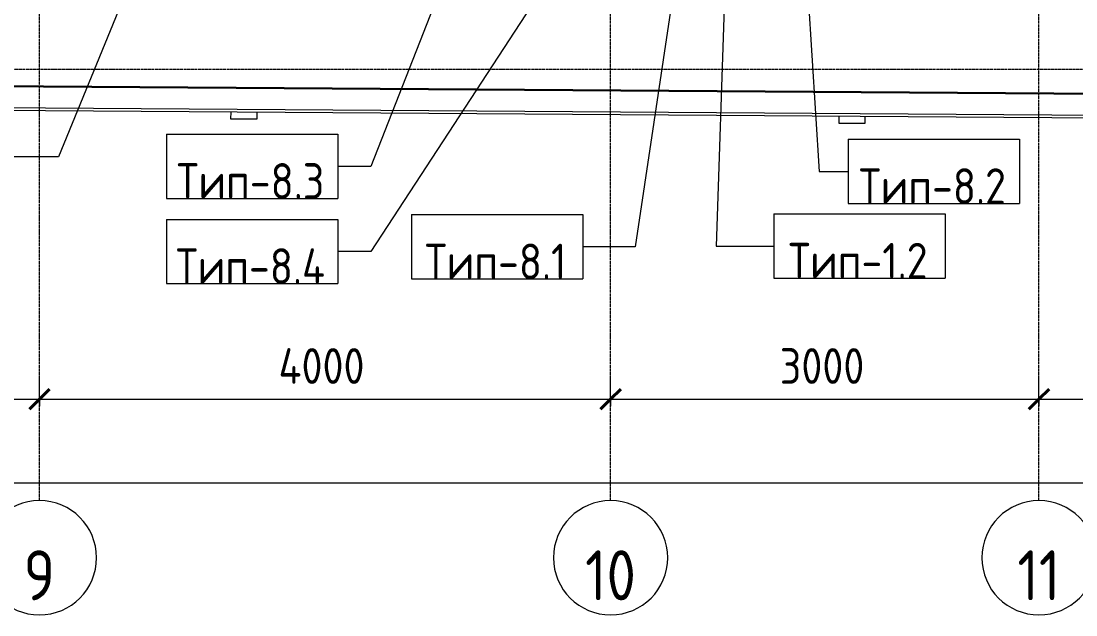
# Model space of a CAD drawing. Header units: millimetres. Extents: x -10474 to 67905, y -3824 to 44223.
# Drawn here: x 41721 to 49108, y -3824 to 332 of the extents above; entities that cross this region are included whole.
import ezdxf

# ---------------------------------------------------------------- set-up
doc = ezdxf.new("R2010")
doc.units = ezdxf.units.MM
doc.linetypes.add('ADSK_Линия сетки', pattern=[25, 20, -2.5, 0, -2.5])
for name, color, linetype, lineweight in [('Марки', 7, 'Continuous', 20), ('Оси', 7, 'Continuous', 9), ('Отметки', 7, 'Continuous', 9), ('Размеры', 7, 'Continuous', 9), ('Размеры-100', 7, 'Continuous', 9), ('Стены несущие', 7, 'Continuous', 30), ('Стены отделка', 7, 'Continuous', 30)]:
    doc.layers.add(name, color=color, linetype=linetype, lineweight=lineweight)
doc.styles.add('GOST Common', font='GOST_Common.ttf', dxfattribs={"width": 0.9, "height": 350})
doc.styles.add('GOST Common_2', font='GOST_Common.ttf', dxfattribs={"width": 0.9, "height": 250})
doc.styles.add('GOST Common_B', font='', dxfattribs={"width": 0.9, "height": 250})
doc.styles.get('GOST Common_B').set_extended_font_data('GOST Common', bold=True)
doc.dimstyles.new('ADSK_Основной_2_5_мм_Оси', dxfattribs={"dimscale": 304.8, "dimtxt": 251.428749, "dimasz": 0.463911, "dimexe": 0.492126, "dimexo": 0.492126, "dimgap": 0.098425, "dimtad": 1, "dimrnd": 0.01, "dimdsep": 46, "dimtxsty": 'GOST Common_2', "dimblk1": 'OBLIQUE', "dimblk2": 'OBLIQUE', "dimsah": 1, "dimcen": 0.09, "dimdle": 0.492126, "dimazin": 2, "dimtfac": 1, "dimtdec": 4, "dimtix": 1, "dimtmove": 0, "dimatfit": 3, "dimfxl": 1, "dimtvp": 1, "dimtolj": 1, "dimtzin": 0, "dimlwd": 20, "dimlwe": 20, "dimarcsym": 2})

# ---------------------------------------------------------------- blocks, each defined once
blk = doc.blocks.new('Ось сетки - Круг_Ø8 мм-8258-План потолков 2-го этажа')
at = {"layer": 'Оси', "lineweight": 20}
for start, end in [(360, 180), (180, 360)]:
    blk.add_arc((0, 0), 4, start, end, dxfattribs=at)
blk = doc.blocks.new('DIMBLOCK15-План потолков 2-го этажа')
at = {"layer": 'Размеры-100', "lineweight": 20, "transparency": 16777216}
for p, q in [((38449.6, -2314), (38449.6, -2164)), ((41849.6, -2314), (41849.6, -2164)), ((38449.6, -2314), (41849.6, -2314)), ((38449.6, -2314), (38449.6, -2364)), ((41849.6, -2314), (41849.6, -2364))]:
    blk.add_line(p, q, dxfattribs=at)
at = {"layer": 'Размеры-100', "lineweight": 40, "transparency": 16777216}
for p, q in [((38449.6, -2314), (38520.3, -2243.3)), ((41849.6, -2314), (41920.3, -2243.3)), ((38449.6, -2314), (38378.9, -2384.7)), ((41849.6, -2314), (41778.9, -2384.7))]:
    blk.add_line(p, q, dxfattribs=at)
at = {"layer": 'Размеры-100', "color": 0, "lineweight": 20, "transparency": 16777216, "insert": (39823.6, -1957.3), "char_height": 250, "width": 782.412, "attachment_point": 1, "line_spacing_factor": 1.022761, "style": 'GOST Common_2'}
blk.add_mtext('3400', dxfattribs=at)
blk = doc.blocks.new('_Oblique')
at = {"color": 0, "linetype": 'ByBlock', "lineweight": -2}
blk.add_line((-0.5, -0.5), (0.5, 0.5), dxfattribs=at)
blk = doc.blocks.new('DIMBLOCK16-План потолков 2-го этажа')
at = {"layer": 'Размеры-100', "lineweight": 20, "transparency": 16777216}
for p, q in [((41849.6, -2314), (41849.6, -2164)), ((45849.6, -2314), (45849.6, -2164)), ((41849.6, -2314), (45849.6, -2314)), ((41849.6, -2314), (41849.6, -2364)), ((45849.6, -2314), (45849.6, -2364))]:
    blk.add_line(p, q, dxfattribs=at)
at = {"layer": 'Размеры-100', "lineweight": 40, "transparency": 16777216}
for p, q in [((41849.6, -2314), (41920.3, -2243.3)), ((45849.6, -2314), (45920.3, -2243.3)), ((41849.6, -2314), (41778.9, -2384.7)), ((45849.6, -2314), (45778.9, -2384.7))]:
    blk.add_line(p, q, dxfattribs=at)
at = {"layer": 'Размеры-100', "color": 0, "lineweight": 20, "transparency": 16777216, "insert": (43523.6, -1957.3), "char_height": 250, "width": 782.412, "attachment_point": 1, "line_spacing_factor": 1.022761, "style": 'GOST Common_2'}
blk.add_mtext('4000', dxfattribs=at)
blk = doc.blocks.new('DIMBLOCK17-План потолков 2-го этажа')
at = {"layer": 'Размеры-100', "lineweight": 20, "transparency": 16777216}
for p, q in [((45849.6, -2314), (45849.6, -2164)), ((48849.6, -2314), (48849.6, -2164)), ((45849.6, -2314), (48849.6, -2314)), ((45849.6, -2314), (45849.6, -2364)), ((48849.6, -2314), (48849.6, -2364))]:
    blk.add_line(p, q, dxfattribs=at)
at = {"layer": 'Размеры-100', "lineweight": 40, "transparency": 16777216}
for p, q in [((45849.6, -2314), (45920.3, -2243.3)), ((48849.6, -2314), (48920.3, -2243.3)), ((45849.6, -2314), (45778.9, -2384.7)), ((48849.6, -2314), (48778.9, -2384.7))]:
    blk.add_line(p, q, dxfattribs=at)
at = {"layer": 'Размеры-100', "color": 0, "lineweight": 20, "transparency": 16777216, "insert": (47034.2, -1957.3), "char_height": 250, "width": 756.843, "attachment_point": 1, "line_spacing_factor": 1.022761, "style": 'GOST Common_2'}
blk.add_mtext('3000', dxfattribs=at)
blk = doc.blocks.new('DIMBLOCK18-План потолков 2-го этажа')
at = {"layer": 'Размеры-100', "lineweight": 20, "transparency": 16777216}
for p, q in [((48849.6, -2314), (48849.6, -2164)), ((55349.6, -2314), (55349.6, -2164)), ((48849.6, -2314), (55499.6, -2314)), ((48849.6, -2314), (48849.6, -2364)), ((55349.6, -2314), (55349.6, -2364))]:
    blk.add_line(p, q, dxfattribs=at)
at = {"layer": 'Размеры-100', "lineweight": 40, "transparency": 16777216}
for p, q in [((48849.6, -2314), (48920.3, -2243.3)), ((55349.6, -2314), (55420.3, -2243.3)), ((48849.6, -2314), (48778.9, -2384.7)), ((55349.6, -2314), (55278.9, -2384.7))]:
    blk.add_line(p, q, dxfattribs=at)
at = {"layer": 'Размеры-100', "color": 0, "lineweight": 20, "transparency": 16777216, "insert": (51784.2, -1957.3), "char_height": 250, "width": 756.843, "attachment_point": 1, "line_spacing_factor": 1.022761, "style": 'GOST Common_2'}
blk.add_mtext('6500', dxfattribs=at)
blk = doc.blocks.new('DIMBLOCK19-План потолков 2-го этажа')
at = {"layer": 'Размеры-100', "lineweight": 20, "transparency": 16777216}
for p, q in [((-6500.4, -2900.8), (-6500.4, -2750.8)), ((55349.6, -2900.8), (55349.6, -2750.8)), ((-6650.4, -2900.8), (55499.6, -2900.8)), ((-6500.4, -2900.8), (-6500.4, -2950.9)), ((55349.6, -2900.8), (55349.6, -2950.9))]:
    blk.add_line(p, q, dxfattribs=at)
at = {"layer": 'Размеры-100', "lineweight": 40, "transparency": 16777216}
for p, q in [((-6500.4, -2900.8), (-6429.7, -2830.1)), ((55349.6, -2900.8), (55420.3, -2830.1)), ((-6500.4, -2900.8), (-6571.1, -2971.5)), ((55349.6, -2900.8), (55278.9, -2971.5))]:
    blk.add_line(p, q, dxfattribs=at)
at = {"layer": 'Размеры-100', "color": 0, "lineweight": 20, "transparency": 16777216, "insert": (24053.8, -2544.1), "char_height": 250, "width": 889.802, "attachment_point": 1, "line_spacing_factor": 1.022761, "style": 'GOST Common_2'}
blk.add_mtext('61850', dxfattribs=at)
blk = doc.blocks.new('ADSK_Марка_Потолок - ADSK_Марка и Смещение от уровня-155896-План потолков 2-го этажа')
at = {"layer": 'Марки'}
for p, q in [((-6, 4.5), (-6, 0)), ((-6, 4.5), (6, 4.5)), ((6, 4.5), (6, 0)), ((-6, 0), (6, 0))]:
    blk.add_line(p, q, dxfattribs=at)

msp = doc.modelspace()

# ---------------------------------------------------------------- linework, layer by layer
at = {"layer": 'Марки'}
for p, q in [((46688.811, 1696.005), (46588.337, -1242.687)), ((46390.522, 1219.496), (46021.262, -1247.971)), ((44884.16, 1135.712), (44170.691, -684.787)), ((47201.59, 1016.382), (47310.22, -720.66)), ((45598.573, 903.718), (44170.691, -1280.739)), ((44170.691, -684.787), (43938.207, -684.787)), ((47310.22, -720.66), (47513.965, -720.66)), ((46021.262, -1247.971), (45655.323, -1247.971)), ((46588.337, -1242.687), (46992.991, -1242.687)), ((44170.691, -1280.739), (43938.207, -1280.739))]:
    msp.add_line(p, q, dxfattribs=at)
at = {"layer": 'Оси', "linetype": 'ADSK_Линия сетки'}
for p, q in [((45849.565, -3024.361), (45849.565, 44222.998)), ((48849.565, -3024.361), (48849.565, 44222.998)), ((41849.565, -3024.361), (41849.565, 21114.536)), ((-9674.401, -5), (50122.26, -5))]:
    msp.add_line(p, q, dxfattribs=at)
at = {"layer": 'Отметки', "lineweight": 20}
for p, q in [((42564.75, 800.914), (41983.465, -617.645)), ((41983.465, -617.645), (41045.592, -617.645))]:
    msp.add_line(p, q, dxfattribs=at)
at = {"layer": 'Стены несущие'}
msp.add_line((49308.254, -177.175), (41498.648, -122.491), dxfattribs=at)
at = {"layer": 'Стены отделка', "lineweight": 9}
for p, q in [((49479.558, -348.379), (41329.92, -291.314)), ((41349.771, -271.452), (49459.405, -328.237)), ((43190.814, -354.345), (43191.164, -304.346)), ((43370.808, -355.605), (43190.814, -354.345)), ((43371.158, -305.607), (43370.808, -355.605)), ((47450.719, -384.174), (47451.069, -334.175)), ((47631.057, -335.435), (47630.707, -385.434)), ((47630.707, -385.434), (47450.719, -384.174))]:
    msp.add_line(p, q, dxfattribs=at)

# ---------------------------------------------------------------- block references
at = {"layer": 'Марки', "xscale": 99.99999999999993, "yscale": 99.99999999999993, "zscale": 99.99999999999993}
for p in [(43338.207, -909.787), (48113.965, -945.66), (45055.323, -1472.971), (47592.991, -1467.687), (43338.207, -1505.739)]:
    msp.add_blockref('ADSK_Марка_Потолок - ADSK_Марка и Смещение от уровня-155896-План потолков 2-го этажа', p, dxfattribs=at)
at = {"layer": 'Оси', "lineweight": 20, "xscale": 99.99999999999993, "yscale": 99.99999999999993, "zscale": 99.99999999999993}
for p in [(41849.565, -3424.361), (45849.565, -3424.361), (48849.565, -3424.361)]:
    msp.add_blockref('Ось сетки - Круг_Ø8 мм-8258-План потолков 2-го этажа', p, dxfattribs=at)

# ---------------------------------------------------------------- texts
at = {"layer": 'Марки', "lineweight": 9, "char_height": 250, "attachment_point": 5, "line_spacing_factor": 1.022766, "style": 'GOST Common_B'}
for s, insert, width in [('\\pt1143,2286,3429,4572,5715,6858,8001,9144,10287,11430,12573,13716,14859,16002,17145,18288,19431,20574,21717,22860,24003,25146,26289,27432,28575,29718,30861,32004,33147,34290,35433,36576;Тип-8.3', (43328.026, -787.632), 1065.6), ('\\pt1143,2286,3429,4572,5715,6858,8001,9144,10287,11430,12573,13716,14859,16002,17145,18288,19431,20574,21717,22860,24003,25146,26289,27432,28575,29718,30861,32004,33147,34290,35433,36576;Тип-8.2', (48103.784, -823.505), 1065.6), ('\\pt1143,2286,3429,4572,5715,6858,8001,9144,10287,11430,12573,13716,14859,16002,17145,18288,19431,20574,21717,22860,24003,25146,26289,27432,28575,29718,30861,32004,33147,34290,35433,36576;Тип-8.1', (45044.692, -1350.816), 1024.2), ('\\pt1143,2286,3429,4572,5715,6858,8001,9144,10287,11430,12573,13716,14859,16002,17145,18288,19431,20574,21717,22860,24003,25146,26289,27432,28575,29718,30861,32004,33147,34290,35433,36576;Тип-1.2', (47582.36, -1345.531), 1024.2), ('\\pt1143,2286,3429,4572,5715,6858,8001,9144,10287,11430,12573,13716,14859,16002,17145,18288,19431,20574,21717,22860,24003,25146,26289,27432,28575,29718,30861,32004,33147,34290,35433,36576;Тип-8.4', (43327.576, -1383.583), 1089.9)]:
    msp.add_mtext(s, dxfattribs=dict(at, insert=insert, width=width))
at = {"layer": 'Оси', "char_height": 350, "attachment_point": 5, "line_spacing_factor": 1.022766, "style": 'GOST Common'}
for s, insert, width in [('\\pt89.999,180.0015,270.0005,359.9995,449.9985,540.001,630,719.999,810.0015,900.0005,989.9995,1079.9985,1170.001,1260,1349.999,1440.0015,1530.0005,1619.9995,1709.9985,1800.001,1890,1979.999,2070.0015,2160.0005,2249.9995,2339.9985,2430.001,2520,2609.999,2700.0015,2790.0005,2879.9995;9', (41848.735, -3547.265), 232.2), ('\\pt89.999,180.0015,270.0005,359.9995,449.9985,540.001,630,719.999,810.0015,900.0005,989.9995,1079.9985,1170.001,1260,1349.999,1440.0015,1530.0005,1619.9995,1709.9985,1800.001,1890,1979.999,2070.0015,2160.0005,2249.9995,2339.9985,2430.001,2520,2609.999,2700.0015,2790.0005,2879.9995;10', (45848.735, -3547.265), 387), ('\\pt89.999,180.0015,270.0005,359.9995,449.9985,540.001,630,719.999,810.0015,900.0005,989.9995,1079.9985,1170.001,1260,1349.999,1440.0015,1530.0005,1619.9995,1709.9985,1800.001,1890,1979.999,2070.0015,2160.0005,2249.9995,2339.9985,2430.001,2520,2609.999,2700.0015,2790.0005,2879.9995;11', (48848.735, -3547.265), 315.9)]:
    msp.add_mtext(s, dxfattribs=dict(at, insert=insert, width=width))

# ---------------------------------------------------------------- dimensions: what is measured, and where the dimension line sits
at = {"layer": 'Размеры', "lineweight": 20}
for base, p1, p2, override, picture, middle in [((41849.565, -2314.023), (38449.565, -2214.038), (41849.565, -2214.038), {"dimpost": '<>', "dimfxl": 3400}, 'DIMBLOCK15-План потолков 2-го этажа', (40149.565, -2159.023)), ((45849.565, -2314.023), (41849.565, -2214.038), (45849.565, -2214.038), {"dimpost": '<>', "dimfxl": 4000}, 'DIMBLOCK16-План потолков 2-го этажа', (43849.565, -2159.023)), ((48849.565, -2314.023), (45849.565, -2214.038), (48849.565, -2214.038), {"dimpost": '<>', "dimfxl": 3000}, 'DIMBLOCK17-План потолков 2-го этажа', (47349.565, -2159.023)), ((55349.565, -2314.023), (48849.565, -2214.038), (55349.565, -2214.038), {"dimpost": '<>', "dimfxl": 6500}, 'DIMBLOCK18-План потолков 2-го этажа', (52099.565, -2159.023)), ((55349.565, -2900.84), (-6500.435, -2800.855), (55349.565, -2800.855), {"dimpost": '<>', "dimfxl": 61850}, 'DIMBLOCK19-План потолков 2-го этажа', (24424.565, -2745.84))]:
    dim = msp.add_linear_dim(base=base, p1=p1, p2=p2, dimstyle='ADSK_Основной_2_5_мм_Оси', override=override, dxfattribs=at)
    dim.commit()
    dim.dimension.update_dxf_attribs({"geometry": picture, "text_midpoint": middle})

doc.saveas('drawing.dxf')
